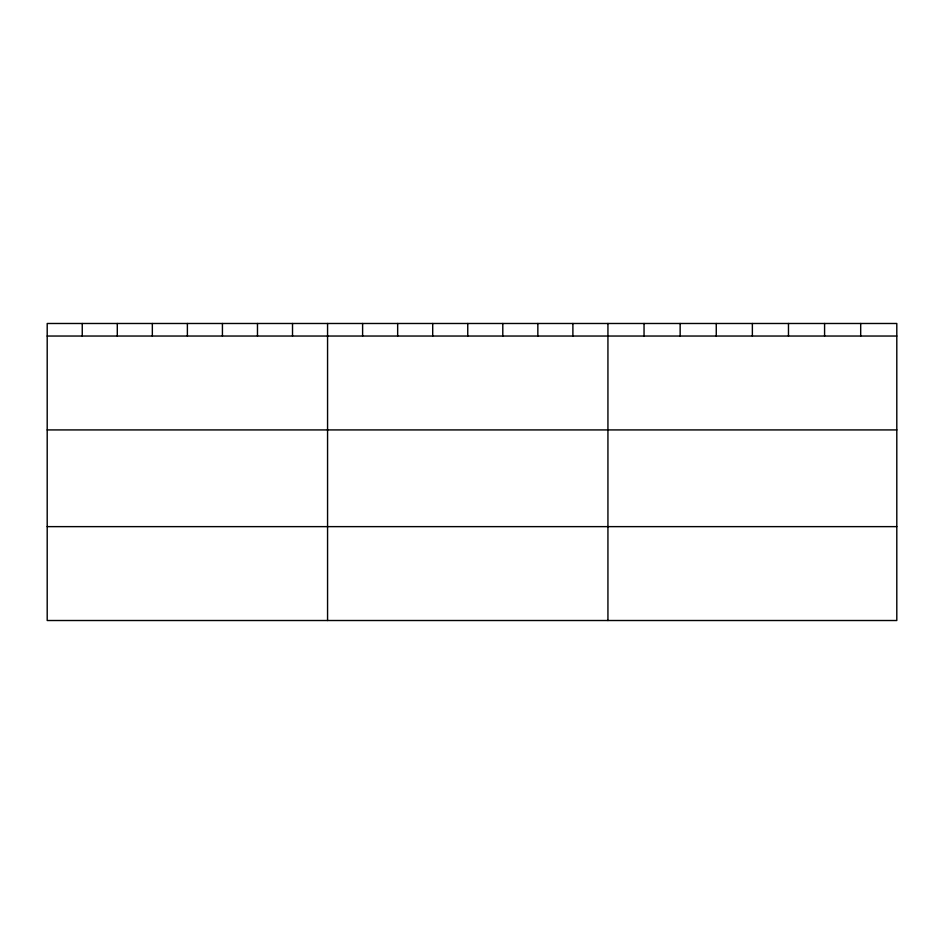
<?xml version="1.0" encoding="UTF-8"?>
<svg xmlns="http://www.w3.org/2000/svg" width="944" height="944" viewBox="0 0 944 944"><rect width="100%" height="100%" fill="white"/><g stroke="black" fill="none" stroke-linecap="round" stroke-linejoin="round"><path stroke-width="1.42" d="M896.8 429.921L896.8 323.485L47.2 323.485L47.2 620.515L896.8 620.515L896.8 429.921L47.2 429.921M47.2 336.04L896.8 336.04M47.2 526.634L896.8 526.634M860.692 323.485L860.692 336.04M824.584 323.485L824.584 336.04M788.476 323.485L788.476 336.04M752.368 323.485L752.368 336.04M716.26 323.485L716.26 336.04M680.152 323.485L680.152 336.04M644.044 323.485L644.044 336.04M607.936 323.485L607.936 620.515M572.89 323.485L572.89 336.04M537.844 323.485L537.844 336.04M502.798 323.485L502.798 336.04M467.752 323.485L467.752 336.04M432.706 323.485L432.706 336.04M397.66 323.485L397.66 336.04M362.614 323.485L362.614 336.04M327.568 323.485L327.568 620.515M292.522 323.485L292.522 336.04M257.476 323.485L257.476 336.04M222.43 323.485L222.43 336.04M187.384 323.485L187.384 336.04M152.338 323.485L152.338 336.04M117.292 323.485L117.292 336.04M82.246 323.485L82.246 336.04"/></g></svg>
